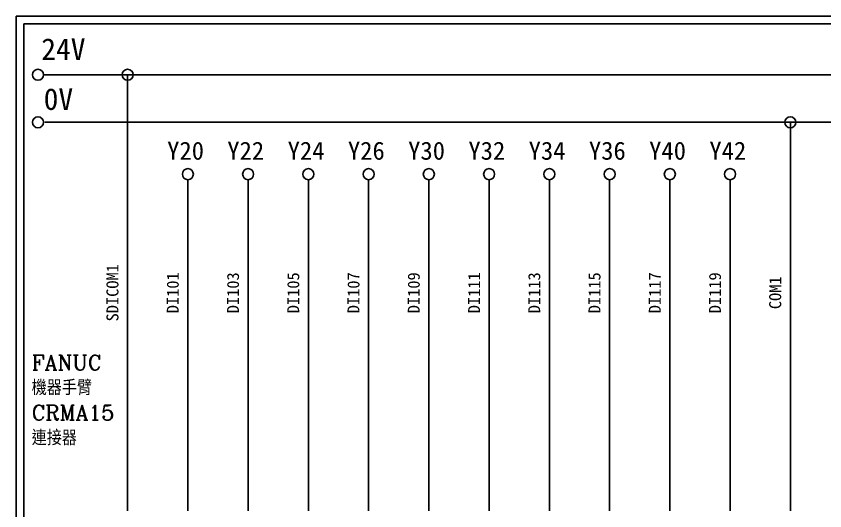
# Model space of a CAD drawing. Extents: x 926 to 1213, y -211 to -7.
# Drawn here: x 925.7 to 1060.1, y -89.5 to -7.2 of the extents above; entities that cross this region are included whole.
import ezdxf

# ---------------------------------------------------------------- set-up
doc = ezdxf.new("R2010")
doc.units = 0
doc.layers.get('0').update_dxf_attribs({"linetype": 'CONTINUOUS'})
doc.layers.add('圖框層', color=7, linetype='CONTINUOUS')
doc.layers.add('標尺寸層', color=3, linetype='CONTINUOUS')
doc.styles.add('CNS', font='romanc.shx', dxfattribs={"bigfont": 'chineset.shx'})
doc.styles.add('STSL', font='kaiu.ttf')

msp = doc.modelspace()

# ---------------------------------------------------------------- linework, layer by layer
at = {"layer": '圖框層', "color": 7}
for p, q in [((1212.74, -7.25), (925.74, -7.25)), ((925.74, -211.22), (925.74, -7.25)), ((1211.49, -8.5), (926.99, -8.5)), ((926.99, -209.97), (926.99, -8.5))]:
    msp.add_line(p, q, dxfattribs=at)
at = {"layer": '標尺寸層', "color": 7}
for p, q in [((930.28, -16.99), (1207.88, -16.99)), ((944.26, -89.45), (944.26, -16.99)), ((930.49, -24.88), (1209.36, -24.88)), ((1054.37, -89.48), (1054.37, -24.88)), ((954.27, -89.45), (954.27, -34.43)), ((964.28, -89.45), (964.28, -34.43)), ((974.29, -89.45), (974.29, -34.43)), ((984.3, -89.45), (984.3, -34.43)), ((994.31, -89.45), (994.31, -34.43)), ((1004.32, -89.45), (1004.32, -34.43)), ((1014.33, -89.45), (1014.33, -34.43)), ((1024.34, -89.45), (1024.34, -34.43)), ((1034.35, -89.45), (1034.35, -34.43)), ((1044.36, -89.45), (1044.36, -34.43))]:
    msp.add_line(p, q, dxfattribs=at)
for centre in [(929.36, -16.99), (944.26, -16.99), (929.36, -24.88), (1054.37, -24.88), (954.27, -33.51), (964.28, -33.51), (974.29, -33.51), (984.3, -33.51), (994.31, -33.51), (1004.32, -33.51), (1014.33, -33.51), (1024.34, -33.51), (1034.35, -33.51), (1044.36, -33.51)]:
    msp.add_circle(centre, 0.92, dxfattribs=at)

# ---------------------------------------------------------------- texts
at = {"color": 7, "insert": (928.33, -63.57), "char_height": 2.5, "width": 21.823, "attachment_point": 1}
msp.add_mtext('{\\Fromanc,chineset|c136;FANUC\\P機器手臂\\PCRMA15\\P連接器}', dxfattribs=at)
at = {"layer": '圖框層', "color": 7, "style": 'STSL'}
for s, height, p in [('24V', 3.6, (929.91, -14.53)), ('0V', 3.6, (930.31, -22.83)), ('Y20', 3, (950.83, -31.11)), ('Y22', 3, (960.82, -31.11)), ('Y24', 3, (970.85, -31.11)), ('Y26', 3, (980.86, -31.11)), ('Y30', 3, (990.87, -31.11)), ('Y32', 3, (1000.88, -31.11)), ('Y34', 3, (1010.89, -31.11)), ('Y36', 3, (1020.9, -31.11)), ('Y40', 3, (1030.91, -31.11)), ('Y42', 3, (1040.92, -31.11))]:
    msp.add_text(s, height=height, dxfattribs=at).set_placement(p)
at = {"layer": '標尺寸層', "color": 7, "char_height": 2, "width": 72.4507, "attachment_point": 5, "rotation": 90, "style": 'CNS'}
for s, insert in [('{\\fDFKai-SB|b0|i0|c136|p65;SDICOM1}', (941.76, -53.22)), ('{\\fDFKai-SB|b0|i0|c136|p65;DI101}', (951.77, -53.22)), ('{\\fDFKai-SB|b0|i0|c136|p65;DI103}', (961.78, -53.22)), ('{\\fDFKai-SB|b0|i0|c136|p65;DI105}', (971.79, -53.22)), ('{\\fDFKai-SB|b0|i0|c136|p65;DI107}', (981.8, -53.22)), ('{\\fDFKai-SB|b0|i0|c136|p65;DI109}', (991.81, -53.22)), ('{\\fDFKai-SB|b0|i0|c136|p65;DI111}', (1001.82, -53.22)), ('{\\fDFKai-SB|b0|i0|c136|p65;DI113}', (1011.83, -53.22)), ('{\\fDFKai-SB|b0|i0|c136|p65;DI115}', (1021.84, -53.22)), ('{\\fDFKai-SB|b0|i0|c136|p65;DI117}', (1031.85, -53.22)), ('{\\fDFKai-SB|b0|i0|c136|p65;DI119}', (1041.86, -53.22)), ('{\\fDFKai-SB|b0|i0|c136|p65;COM1}', (1051.87, -53.22))]:
    msp.add_mtext(s, dxfattribs=dict(at, insert=insert))

doc.saveas('drawing.dxf')
